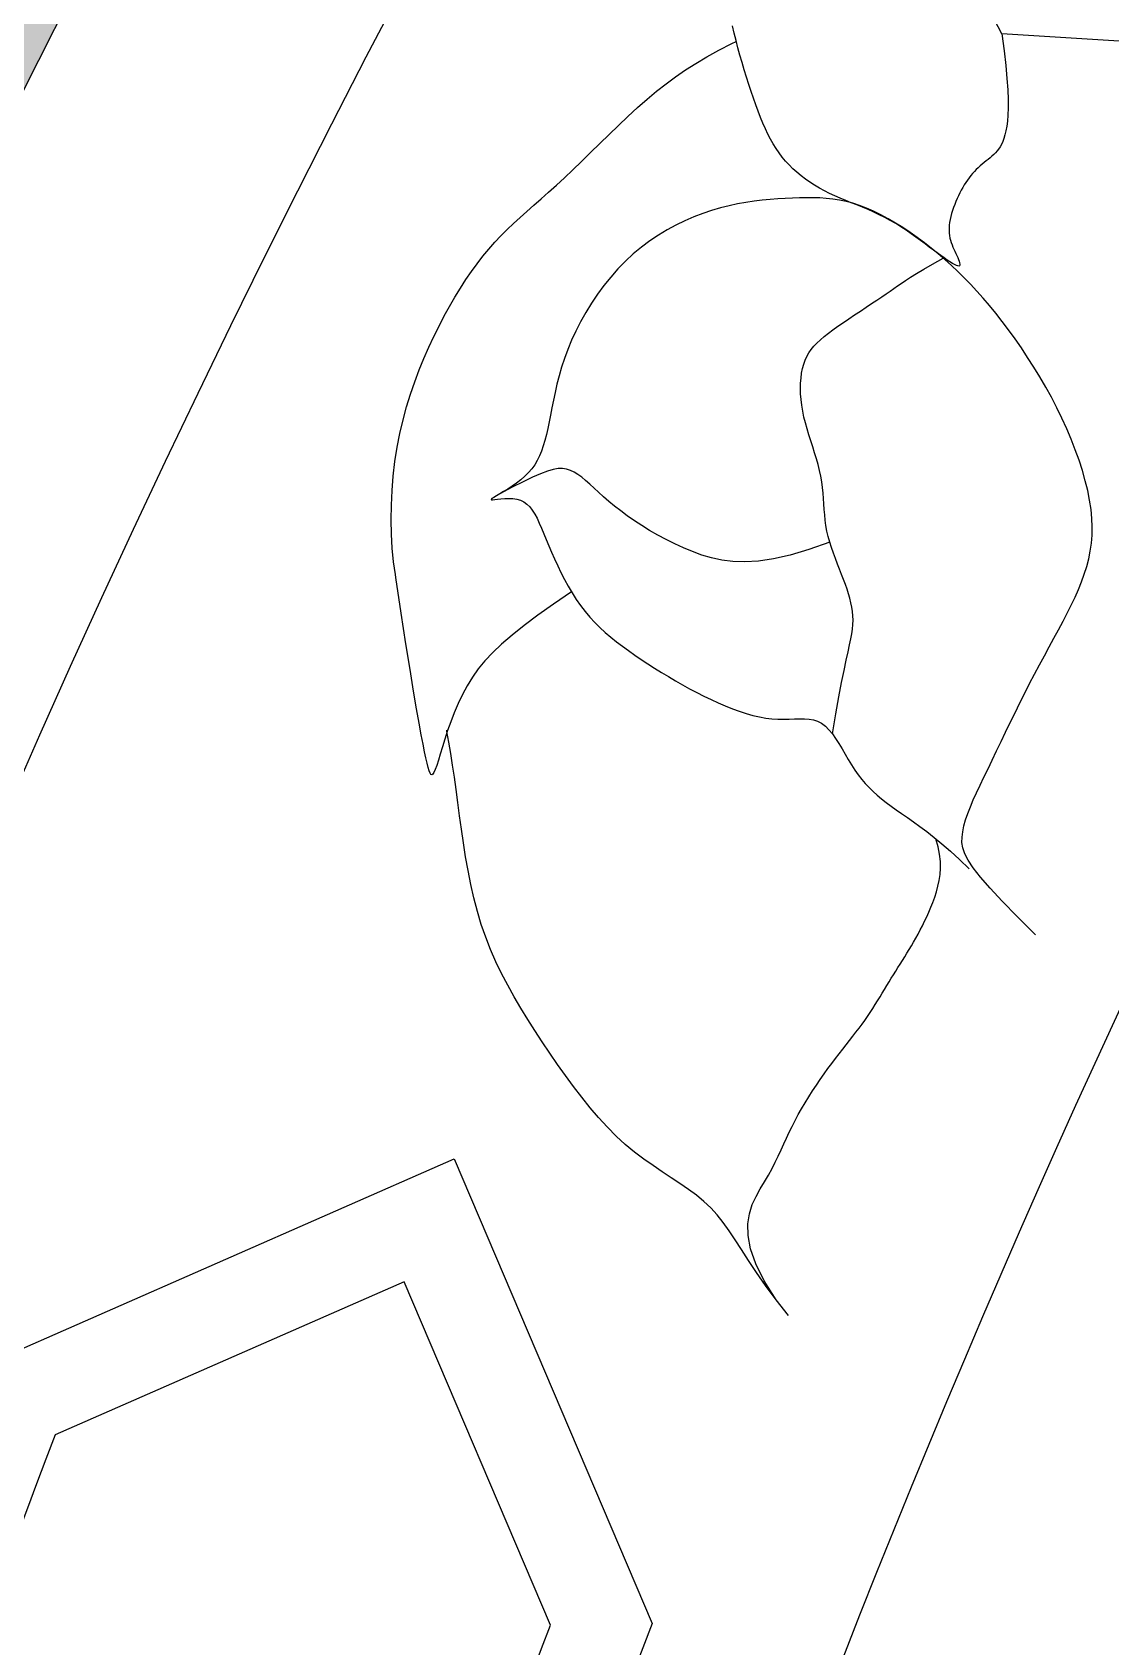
# Model space of a CAD drawing. Header units: feet. Extents: x 0 to 841, y 0 to 594.
# Drawn here: x 638.762 to 639.821, y 136.245 to 137.83 of the extents above; entities that cross this region are included whole.
import ezdxf

# ---------------------------------------------------------------- set-up
doc = ezdxf.new("R2010")
doc.units = ezdxf.units.FT
doc.header["$MEASUREMENT"] = 0
doc.layers.add('LOGO', color=7, linetype='Continuous')

# ---------------------------------------------------------------- blocks, each defined once
blk = doc.blocks.new('YOTA')
h = blk.add_hatch(color=1)
edge = h.paths.add_edge_path()
edge.add_arc((302.8865, 246.9749), 39.995, 0, 360)
edge = h.paths.add_edge_path(flags=16)
edge.add_arc((302.8865, 246.9749), 39.7003, 0, 360)
at = {"color": 2}
for p, q in [((270.4336, 264.9168), (269.5078, 266.6942)), ((272.5432, 264.7826), (270.4336, 264.9168))]:
    blk.add_line(p, q, dxfattribs=at)
for points in [[(270.4336, 264.9168), (270.4403, 264.8637), (270.4455, 264.8171), (270.4492, 264.7765), (270.4516, 264.7413), (270.4528, 264.711), (270.453, 264.685), (270.4523, 264.6628), (270.4509, 264.6438), (270.4488, 264.6275), (270.4462, 264.6133), (270.4431, 264.6008), (270.4398, 264.5897), (270.4361, 264.5798), (270.432, 264.5711), (270.4277, 264.5634), (270.4231, 264.5565), (270.4182, 264.5503), (270.413, 264.5446), (270.4077, 264.5392), (270.4021, 264.5341), (270.3962, 264.5291), (270.3903, 264.5241), (270.3842, 264.519), (270.378, 264.514), (270.3718, 264.5088), (270.3656, 264.5035), (270.3594, 264.498), (270.3534, 264.4923), (270.3474, 264.4864), (270.3416, 264.4801), (270.336, 264.4735), (270.3306, 264.4667), (270.3254, 264.4594), (270.3203, 264.4519), (270.3155, 264.4442), (270.3108, 264.4361), (270.3062, 264.4278), (270.3019, 264.4193), (270.2976, 264.4105), (270.2936, 264.4015), (270.2896, 264.3923), (270.2859, 264.383), (270.2823, 264.3736), (270.2791, 264.3641), (270.2762, 264.3546), (270.2736, 264.3453), (270.2715, 264.336), (270.2698, 264.3269), (270.2686, 264.3181), (270.268, 264.3095), (270.268, 264.3012), (270.2685, 264.2933), (270.2696, 264.2856), (270.271, 264.2782), (270.2729, 264.271), (270.2751, 264.2639), (270.2776, 264.257), (270.2803, 264.2501), (270.2832, 264.2434), (270.2862, 264.2367), (270.2893, 264.23), (270.2923, 264.2234), (270.2951, 264.2171), (270.2976, 264.2112), (270.2996, 264.2057), (270.3011, 264.201), (270.3019, 264.1969), (270.3018, 264.1938), (270.3008, 264.1917), (270.2987, 264.1907), (270.2954, 264.191), (270.2909, 264.1925), (270.2854, 264.1952), (270.2787, 264.1989), (270.271, 264.2036), (270.2624, 264.2093), (270.2529, 264.2159), (270.2424, 264.2233), (270.2312, 264.2315), (270.2192, 264.2404), (270.2064, 264.2498), (270.193, 264.2598), (270.179, 264.2702), (270.1644, 264.2808), (270.1492, 264.2916), (270.1336, 264.3023), (270.1176, 264.3129), (270.1011, 264.3231), (270.0843, 264.333), (270.0673, 264.3424), (270.0499, 264.3511), (270.0325, 264.3592), (270.0149, 264.3669), (269.9972, 264.3743), (269.9796, 264.3815), (269.9621, 264.3885), (269.9447, 264.3955), (269.9276, 264.4026), (269.9107, 264.41), (269.8942, 264.4176), (269.8782, 264.4257), (269.8625, 264.4342), (269.8474, 264.4432), (269.8327, 264.4526), (269.8186, 264.4625), (269.805, 264.4728), (269.792, 264.4836), (269.7796, 264.4948), (269.7678, 264.5066), (269.7567, 264.5187), (269.7462, 264.5314), (269.7363, 264.5446), (269.7269, 264.5583), (269.7181, 264.5727), (269.7096, 264.5877), (269.7014, 264.6034), (269.6936, 264.6199), (269.6859, 264.6372), (269.6784, 264.6553), (269.6709, 264.6743), (269.6634, 264.6942), (269.656, 264.715), (269.6486, 264.7365), (269.6413, 264.7585), (269.6342, 264.781), (269.6272, 264.8038), (269.6205, 264.8269), (269.614, 264.85), (269.6077, 264.8731), (269.6017, 264.8961), (269.5961, 264.9188), (269.5909, 264.9413)], [(268.5377, 263.2166), (268.536, 263.2257), (268.5304, 263.2662), (268.5264, 263.3084), (268.524, 263.3522), (268.523, 263.397), (268.5237, 263.4425), (268.5259, 263.4883), (268.5296, 263.534), (268.5349, 263.5793), (268.5418, 263.6238), (268.5502, 263.6672), (268.56, 263.7093), (268.571, 263.7502), (268.5833, 263.79), (268.5965, 263.8285), (268.6106, 263.8658), (268.6254, 263.902), (268.6408, 263.9369), (268.6567, 263.9706), (268.6728, 264.0031), (268.6892, 264.0344), (268.7058, 264.0646), (268.7226, 264.0935), (268.7396, 264.1213), (268.7568, 264.148), (268.7744, 264.1735), (268.7921, 264.198), (268.8102, 264.2213), (268.8286, 264.2436), (268.8474, 264.2649), (268.8665, 264.2851), (268.886, 264.3046), (268.906, 264.3236), (268.9265, 264.3425), (268.9477, 264.3613), (268.9695, 264.3806), (268.9922, 264.4004), (269.0156, 264.4212), (269.0399, 264.4431), (269.0652, 264.4665), (269.0915, 264.4915), (269.1187, 264.5178), (269.1466, 264.5452), (269.1753, 264.5734), (269.2044, 264.6018), (269.2339, 264.6303), (269.2637, 264.6584), (269.2936, 264.6858), (269.3235, 264.7122), (269.3532, 264.7372), (269.3829, 264.7606), (269.4129, 264.7826), (269.4438, 264.8037), (269.4763, 264.8242), (269.5108, 264.8446), (269.5481, 264.8651), (269.5887, 264.8861), (269.6025, 264.893)], [(270.5381, 262.0998), (270.4811, 262.1569), (270.4341, 262.2052), (270.3962, 262.2459), (270.3665, 262.28), (270.344, 262.3086), (270.3279, 262.3326), (270.3172, 262.3532), (270.311, 262.3714), (270.3085, 262.3882), (270.3087, 262.4048), (270.3108, 262.422), (270.3146, 262.44), (270.32, 262.4589), (270.3268, 262.4787), (270.3348, 262.4994), (270.344, 262.5212), (270.3543, 262.5439), (270.3655, 262.5678), (270.3774, 262.5928), (270.39, 262.6189), (270.4031, 262.6462), (270.4166, 262.6745), (270.4306, 262.7037), (270.4449, 262.7335), (270.4596, 262.7637), (270.4745, 262.7942), (270.4896, 262.8248), (270.5049, 262.8552), (270.5202, 262.8854), (270.5357, 262.915), (270.5511, 262.944), (270.5664, 262.9723), (270.5815, 263), (270.5963, 263.0272), (270.6107, 263.0537), (270.6246, 263.0798), (270.6378, 263.1054), (270.6504, 263.1305), (270.6621, 263.1552), (270.6728, 263.1795), (270.6826, 263.2035), (270.6912, 263.2273), (270.6987, 263.2511), (270.7049, 263.275), (270.7098, 263.2991), (270.7134, 263.3237), (270.7155, 263.3489), (270.716, 263.3748), (270.715, 263.4015), (270.7123, 263.4294), (270.7079, 263.4584), (270.7019, 263.4884), (270.6943, 263.5193), (270.6853, 263.551), (270.6749, 263.5832), (270.6631, 263.6159), (270.6502, 263.6488), (270.6361, 263.6818), (270.6211, 263.7149), (270.605, 263.7477), (270.5881, 263.7802), (270.5705, 263.8122), (270.5522, 263.8438), (270.5333, 263.8747), (270.514, 263.9049), (270.4944, 263.9344), (270.4745, 263.963), (270.4545, 263.9907), (270.4344, 264.0173), (270.4144, 264.0428), (270.3946, 264.0671), (270.3749, 264.0903), (270.3552, 264.1125), (270.3355, 264.1337), (270.3157, 264.1541), (270.2957, 264.1737), (270.2755, 264.1926), (270.2549, 264.2109), (270.234, 264.2286), (270.2126, 264.246), (270.1908, 264.263), (270.1685, 264.2795), (270.146, 264.2954), (270.1232, 264.3106), (270.1003, 264.325), (270.0774, 264.3384), (270.0547, 264.3508), (270.0321, 264.3619), (270.0099, 264.3718), (269.9881, 264.3802), (269.9667, 264.3872), (269.9458, 264.3927), (269.9251, 264.3969), (269.9046, 264.4001), (269.8842, 264.4022), (269.8636, 264.4034), (269.8429, 264.404), (269.8218, 264.4039), (269.8003, 264.4034), (269.7782, 264.4026), (269.7554, 264.4015), (269.732, 264.4002), (269.708, 264.3985), (269.6834, 264.3962), (269.6582, 264.3932), (269.6325, 264.3895), (269.6064, 264.3849), (269.5798, 264.3793), (269.5528, 264.3725), (269.5254, 264.3645), (269.4977, 264.3551), (269.4697, 264.3443), (269.4418, 264.3321), (269.4139, 264.3185), (269.3862, 264.3034), (269.3588, 264.2869), (269.332, 264.2689), (269.3057, 264.2494), (269.2803, 264.2284), (269.2557, 264.2058), (269.2321, 264.1817), (269.2097, 264.1563), (269.1884, 264.1298), (269.1683, 264.1023), (269.1494, 264.0742), (269.1318, 264.0455), (269.1156, 264.0165), (269.1007, 263.9874), (269.0873, 263.9584), (269.0754, 263.9297), (269.0651, 263.9015), (269.0561, 263.8739), (269.0483, 263.847), (269.0415, 263.8208), (269.0356, 263.7954), (269.0304, 263.7708), (269.0257, 263.7472), (269.0213, 263.7246), (269.0171, 263.703), (269.0129, 263.6826), (269.0086, 263.6634), (269.0039, 263.6453), (268.9989, 263.6283), (268.9932, 263.6123), (268.987, 263.5972), (268.9799, 263.5829), (268.972, 263.5695), (268.963, 263.5567), (268.9529, 263.5447), (268.9415, 263.5332), (268.9289, 263.5222), (268.9154, 263.5118), (268.9015, 263.5022), (268.8877, 263.4933), (268.8745, 263.4852), (268.8625, 263.4781), (268.852, 263.4721), (268.8437, 263.4672), (268.838, 263.4635), (268.8354, 263.4611), (268.8363, 263.46), (268.8403, 263.46), (268.847, 263.4607), (268.8558, 263.4618), (268.8663, 263.463), (268.878, 263.4639), (268.8905, 263.4642), (268.9032, 263.4637), (268.9157, 263.4619), (268.9274, 263.4585), (268.938, 263.4533), (268.9477, 263.4462), (268.9564, 263.4375), (268.9645, 263.4271), (268.9721, 263.4152), (268.9793, 263.4018), (268.9864, 263.387), (268.9934, 263.3709), (269.0007, 263.3537), (269.0082, 263.3353), (269.0163, 263.3159), (269.0249, 263.2956), (269.0341, 263.2748), (269.0438, 263.2535), (269.0542, 263.2321), (269.0651, 263.2106), (269.0767, 263.1894), (269.0888, 263.1685), (269.1017, 263.1483), (269.1152, 263.1289), (269.1294, 263.1105), (269.1443, 263.093), (269.1598, 263.0764), (269.1759, 263.0605), (269.1927, 263.0452), (269.2101, 263.0304), (269.228, 263.016), (269.2466, 263.002), (269.2656, 262.9882), (269.2852, 262.9744), (269.3054, 262.9607), (269.3259, 262.947), (269.347, 262.9335), (269.3683, 262.9201), (269.39, 262.9069), (269.4119, 262.894), (269.4341, 262.8814), (269.4563, 262.8691), (269.4787, 262.8573), (269.5012, 262.8459), (269.5236, 262.835), (269.546, 262.8248), (269.5682, 262.8152), (269.5902, 262.8064), (269.612, 262.7985), (269.6334, 262.7915), (269.6543, 262.7856), (269.6748, 262.7807), (269.6948, 262.7771), (269.7141, 262.7748), (269.7327, 262.7737), (269.7506, 262.7737), (269.7679, 262.7742), (269.7844, 262.7749), (269.8003, 262.7754), (269.8155, 262.7753), (269.83, 262.7742), (269.8438, 262.7717), (269.8569, 262.7674), (269.8693, 262.7609), (269.8811, 262.7519), (269.8923, 262.7408), (269.903, 262.7277), (269.9133, 262.7132), (269.9234, 262.6975), (269.9333, 262.6811), (269.9431, 262.6642), (269.953, 262.6473), (269.963, 262.6307), (269.9732, 262.6148), (269.9838, 262.5998), (269.9948, 262.5857), (270.0062, 262.5724), (270.0181, 262.5598), (270.0306, 262.5477), (270.0436, 262.5359), (270.0573, 262.5245), (270.0718, 262.5131), (270.0869, 262.5018), (270.1029, 262.4903), (270.1198, 262.4785), (270.1377, 262.4662), (270.1566, 262.4529), (270.1768, 262.4384), (270.1984, 262.4222), (270.2214, 262.4042), (270.246, 262.3838), (270.2723, 262.3609), (270.3004, 262.335), (270.3305, 262.3058)], [(269.903, 262.7277), (269.9136, 262.7902), (269.9232, 262.8435), (269.9319, 262.8886), (269.9396, 262.9264), (269.9463, 262.9579), (269.9521, 262.9841), (269.957, 263.006), (269.9609, 263.0246), (269.964, 263.0408), (269.9661, 263.0555), (269.9673, 263.0698), (269.9677, 263.0837), (269.9672, 263.0974), (269.966, 263.1109), (269.964, 263.1245), (269.9613, 263.1381), (269.9579, 263.1518), (269.9538, 263.1658), (269.9492, 263.1802), (269.9439, 263.195), (269.9381, 263.2104), (269.9319, 263.2262), (269.9255, 263.2425), (269.9189, 263.259), (269.9124, 263.2759), (269.9062, 263.2929), (269.9002, 263.3101), (269.8948, 263.3274), (269.8901, 263.3447), (269.8861, 263.3619), (269.8831, 263.379), (269.8808, 263.396), (269.8791, 263.4129), (269.8778, 263.4298), (269.8767, 263.4468), (269.8756, 263.4638), (269.8743, 263.481), (269.8726, 263.4982), (269.8703, 263.5157), (269.8673, 263.5334), (269.8633, 263.5514), (269.8586, 263.5696), (269.8533, 263.588), (269.8475, 263.6065), (269.8415, 263.6251), (269.8355, 263.6439), (269.8295, 263.6626), (269.8238, 263.6813), (269.8186, 263.7), (269.814, 263.7186), (269.8103, 263.737), (269.8073, 263.7552), (269.8052, 263.7732), (269.8039, 263.7907), (269.8035, 263.8078), (269.8038, 263.8243), (269.805, 263.8402), (269.807, 263.8554), (269.8099, 263.8698), (269.8136, 263.8833), (269.8181, 263.8959), (269.8235, 263.9077), (269.8298, 263.9188), (269.8371, 263.9295), (269.8455, 263.9397), (269.8549, 263.9498), (269.8655, 263.9598), (269.8774, 263.97), (269.8905, 263.9803), (269.9049, 263.9911), (269.9206, 264.0024), (269.9374, 264.0141), (269.9549, 264.026), (269.9728, 264.038), (269.9909, 264.05), (270.0087, 264.0618), (270.026, 264.0732), (270.0425, 264.0841), (270.0579, 264.0943), (270.0717, 264.1037), (270.084, 264.1123), (270.0953, 264.1203), (270.1065, 264.1282), (270.1183, 264.1363), (270.1317, 264.1453), (270.1473, 264.1553), (270.1661, 264.1669), (270.1889, 264.1805), (270.2164, 264.1966), (270.2496, 264.2154)], [(269.8948, 263.3274), (269.8294, 263.3043), (269.7708, 263.2871), (269.7185, 263.2754), (269.6717, 263.2684), (269.6296, 263.2657), (269.5917, 263.2668), (269.557, 263.2711), (269.525, 263.278), (269.4949, 263.2871), (269.466, 263.2977), (269.4377, 263.3094), (269.41, 263.3221), (269.3829, 263.3355), (269.3567, 263.3495), (269.3313, 263.3641), (269.307, 263.379), (269.2837, 263.3942), (269.2617, 263.4095), (269.2409, 263.4248), (269.2216, 263.44), (269.2037, 263.4549), (269.1872, 263.4693), (269.1719, 263.4832), (269.1575, 263.4964), (269.1441, 263.5087), (269.1313, 263.5199), (269.119, 263.53), (269.1072, 263.5388), (269.0955, 263.546), (269.0838, 263.5517), (269.0719, 263.5555), (269.0594, 263.5574), (269.0455, 263.5571), (269.0297, 263.5544), (269.0115, 263.5492), (268.9901, 263.5413), (268.9652, 263.5304), (268.9359, 263.5163), (268.9019, 263.499), (268.8625, 263.4781)], [(269.0868, 263.172), (269.0309, 263.1337), (268.9816, 263.0987), (268.9386, 263.0666), (268.9011, 263.0368), (268.8686, 263.0089), (268.8406, 262.9822), (268.8163, 262.9564), (268.7953, 262.9308), (268.7769, 262.905), (268.7605, 262.8785), (268.7457, 262.8509), (268.7323, 262.8225), (268.7202, 262.7939), (268.7093, 262.7656), (268.6995, 262.738), (268.6908, 262.7117), (268.6832, 262.6871), (268.6764, 262.6647), (268.6705, 262.6452), (268.6653, 262.6288), (268.6608, 262.6161), (268.6569, 262.607), (268.6534, 262.6015), (268.6503, 262.5994), (268.6473, 262.6006), (268.6445, 262.6051), (268.6416, 262.6126), (268.6386, 262.6232), (268.6354, 262.6367), (268.6317, 262.6529), (268.6276, 262.6722), (268.6227, 262.6957), (268.6171, 262.7249), (268.6103, 262.7613), (268.6024, 262.8065), (268.593, 262.8619), (268.582, 262.9292), (268.5693, 263.0097), (268.5545, 263.105), (268.5377, 263.2166)], [(269.7657, 260.909), (269.7271, 260.9583), (269.6939, 261.0033), (269.6653, 261.0442), (269.6404, 261.0815), (269.6185, 261.1154), (269.5986, 261.1463), (269.5799, 261.1744), (269.5617, 261.2002), (269.5431, 261.2238), (269.5232, 261.2456), (269.5015, 261.266), (269.4779, 261.2852), (269.4528, 261.3038), (269.4264, 261.3219), (269.399, 261.3401), (269.3708, 261.3587), (269.3421, 261.378), (269.3131, 261.3985), (269.2841, 261.4205), (269.2553, 261.4443), (269.2271, 261.4703), (269.1993, 261.4982), (269.172, 261.528), (269.1453, 261.5592), (269.1191, 261.5917), (269.0934, 261.6253), (269.0682, 261.6596), (269.0435, 261.6945), (269.0193, 261.7297), (268.9957, 261.765), (268.9726, 261.8002), (268.9501, 261.8353), (268.9283, 261.8706), (268.9074, 261.9061), (268.8874, 261.942), (268.8684, 261.9784), (268.8506, 262.0154), (268.834, 262.0533), (268.8187, 262.092), (268.8049, 262.1319), (268.7926, 262.1729), (268.7817, 262.2148), (268.772, 262.2575), (268.7634, 262.3006), (268.7558, 262.3438), (268.7489, 262.387), (268.7426, 262.4298), (268.7368, 262.472), (268.7314, 262.5134), (268.726, 262.5536), (268.7207, 262.5926), (268.7153, 262.6301), (268.7097, 262.6665), (268.7038, 262.7016), (268.6975, 262.7355), (268.6967, 262.7393)], [(269.7271, 260.9583), (269.6897, 261.0183), (269.6636, 261.0714), (269.6473, 261.1182), (269.6395, 261.1593), (269.6386, 261.1956), (269.6434, 261.2277), (269.6524, 261.2562), (269.6643, 261.2818), (269.6776, 261.3053), (269.6909, 261.3274), (269.7032, 261.3485), (269.7143, 261.3689), (269.7244, 261.3888), (269.7338, 261.4081), (269.7427, 261.427), (269.7512, 261.4457), (269.7596, 261.4641), (269.7681, 261.4824), (269.7769, 261.5007), (269.7862, 261.519), (269.7961, 261.5375), (269.8067, 261.5561), (269.8177, 261.5747), (269.8292, 261.5933), (269.841, 261.6116), (269.853, 261.6297), (269.8651, 261.6474), (269.8772, 261.6647), (269.8893, 261.6815), (269.9012, 261.6976), (269.9129, 261.7131), (269.9243, 261.7279), (269.9354, 261.7422), (269.9462, 261.756), (269.9568, 261.7694), (269.967, 261.7824), (269.9769, 261.7951), (269.9865, 261.8076), (269.9958, 261.82), (270.0047, 261.8323), (270.0133, 261.8446), (270.0215, 261.8569), (270.0295, 261.8692), (270.0372, 261.8813), (270.0447, 261.8935), (270.0521, 261.9055), (270.0593, 261.9174), (270.0664, 261.9292), (270.0734, 261.9409), (270.0804, 261.9524), (270.0874, 261.9637), (270.0944, 261.9749), (270.1014, 261.986), (270.1083, 261.9971), (270.1153, 262.0082), (270.1223, 262.0193), (270.1293, 262.0305), (270.1363, 262.0418), (270.1433, 262.0533), (270.1503, 262.0651), (270.1573, 262.0771), (270.1642, 262.0893), (270.1711, 262.1019), (270.178, 262.1149), (270.1848, 262.1282), (270.1915, 262.1419), (270.1981, 262.156), (270.2046, 262.1706), (270.211, 262.1856), (270.2172, 262.2012), (270.2231, 262.2172), (270.2287, 262.2339), (270.2335, 262.2513), (270.2374, 262.2694), (270.2401, 262.2885), (270.2414, 262.3084), (270.241, 262.3294), (270.2386, 262.3516), (270.234, 262.3749), (270.227, 262.3995)]]:
    blk.add_lwpolyline(points, dxfattribs=at)
for points in [[(267.2385, 260.7495), (268.7205, 261.3988), (269.3397, 259.9467, 0.036222), (267.8132, 254.9726), (266.5044, 254.1478), (265.6207, 255.4752, -0.036146)], [(265.9366, 255.5335), (266.5796, 254.5435), (267.5534, 255.1572, -0.034551), (269.0217, 259.9412), (268.5638, 261.0149), (267.4722, 260.5366, 0.034551)]]:
    blk.add_lwpolyline(points, format="xyb", close=True, dxfattribs=at)
at = {"color": 1}
for centre, radius in [((302.8815, 246.9749), 40.0001), ((302.8815, 246.9749), 40), ((302.8865, 246.9749), 39.995)]:
    blk.add_circle(centre, radius, dxfattribs=at)
at = {"color": 2}
for radius in [39.7003, 38.793]:
    blk.add_circle((302.8865, 246.9749), radius, dxfattribs=at)
for radius, start, end in [(35.3718, 149.74655, 209.1124), (34.4645, 151.39722, 207.42067)]:
    blk.add_arc((302.8865, 246.9749), radius, start, end, dxfattribs=at)

msp = doc.modelspace()

# ---------------------------------------------------------------- linework, layer by layer
at = {"layer": 'LOGO', "color": 1}
msp.add_circle((649.9138, 132.2024), 12.5548, dxfattribs=at)

# ---------------------------------------------------------------- block references
at = {"layer": 'LOGO', "xscale": 0.3139103563735262, "yscale": 0.3139103563735262, "zscale": 0.3139103563735262}
msp.add_blockref('YOTA', (554.8225, 54.668), dxfattribs=at)

doc.saveas('drawing.dxf')
